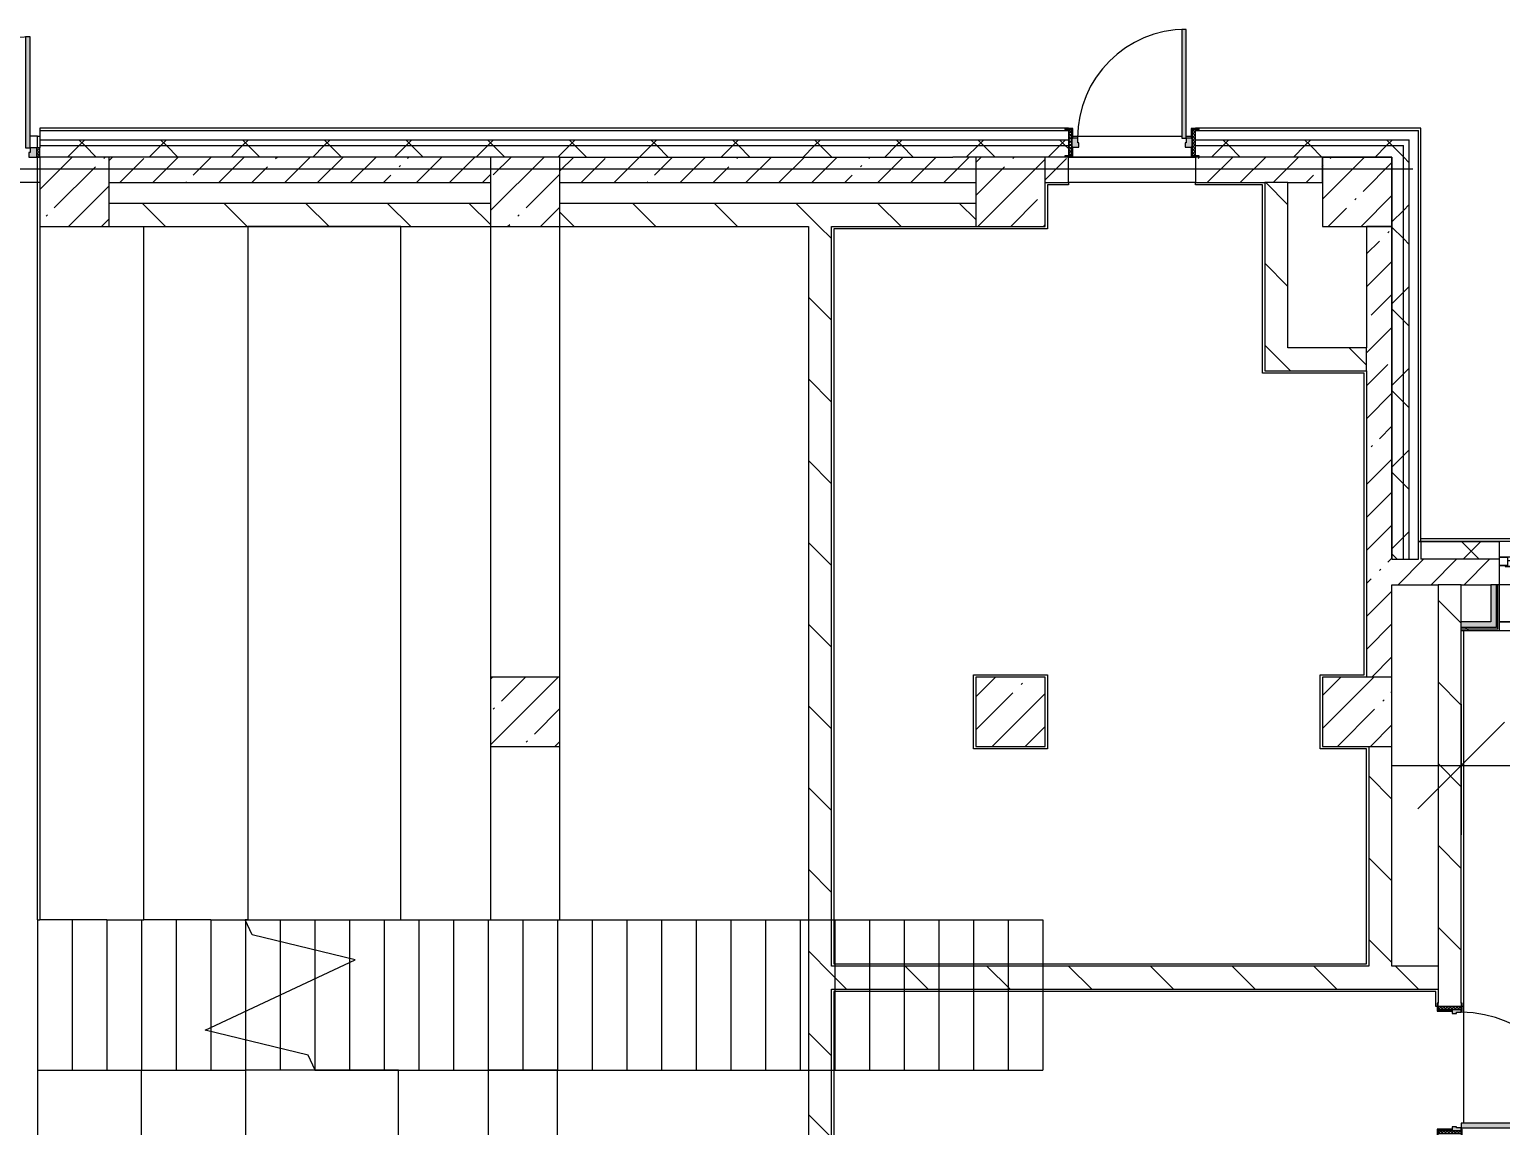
# Model space of a CAD drawing. Header units: millimetres. Extents: x 1322 to 199238, y -8553 to 29000.
# Drawn here: x 94048 to 106778, y 18720 to 28205 of the extents above; entities that cross this region are included whole.
import ezdxf

# ---------------------------------------------------------------- set-up
doc = ezdxf.new("R2010")
doc.units = ezdxf.units.MM
for name, color, linetype, lineweight in [('A-ANNO-DIMS', 7, 'Continuous', 9), ('A-ANNO-DIMS-500', 7, 'Continuous', 9), ('A-GLAZ-3', 7, 'Continuous', 5), ('A-WALL', 7, 'Continuous', 9), ('A-WALL-4', 7, 'Continuous', 5), ('I-WALL-3', 7, 'Continuous', 5), ('S-COLS-1', 7, 'Continuous', 5), ('S-STRS-2', 7, 'Continuous', 5), ('S-STRS-MBND-1', 7, 'Continuous', 5), ('Оси', 7, 'Continuous', 9)]:
    doc.layers.add(name, color=color, linetype=linetype, lineweight=lineweight)
for name, color, linetype, lineweight, true_color in [('A-DOOR-5', 7, 'Continuous', 5, 0xe2e2e2), ('A-DOOR-6', 7, 'Continuous', 5, 0xaaaaaa), ('A-DOOR-FRAM-3', 7, 'Continuous', 5, 0xe2e2e2), ('A-DOOR-FRAM-4', 7, 'Continuous', 5, 0xaaaaaa), ('A-FLOR-2', 7, 'Continuous', 5, 0xaaaaaa), ('I-WALL-1', 7, 'Continuous', 5, 0xe7e7e7), ('I-WALL-2', 7, 'Continuous', 9, 0xe7e7e7)]:
    doc.layers.add(name, color=color, linetype=linetype, lineweight=lineweight, true_color=true_color)
doc.styles.add('ISOCPEUR_1', font='isocpeur.ttf', dxfattribs={"width": 0.9, "height": 1000})
doc.dimstyles.new('ISO-2_0_0_9К_Средний_округл2', dxfattribs={"dimscale": 304.8, "dimtxt": 995.981176, "dimasz": 2.46063, "dimexe": 1.968504, "dimexo": 0, "dimgap": 0, "dimtad": 1, "dimdec": 0, "dimrnd": 10, "dimzin": 0, "dimdsep": 46, "dimtxsty": 'ISOCPEUR_1', "dimblk1": 'OBLIQUE', "dimblk2": 'OBLIQUE', "dimsah": 1, "dimcen": 0.09, "dimdle": 1.968504, "dimazin": 0, "dimtfac": 1, "dimtdec": 4, "dimtix": 1, "dimtmove": 0, "dimatfit": 3, "dimfxl": 1, "dimtvp": 1, "dimtolj": 1, "dimtzin": 0, "dimarcsym": 2})
pattern_1 = [(45, (72227.77, 0), (-285.123, 285.123), []), (45, (72512.9, 0), (-285.123, 285.123), [504.031, -100.806, 16.764, -84.042])]
pattern_2 = [(135, (72227.77, 0), (-353.5534, -353.5534), [])]
pattern_3 = [(45, (72227.77, 0), (-353.5534, 353.5534), []), (135, (72227.77, 0), (-353.5534, -353.5534), [])]
pattern_4 = [(45, (72227.8, 0), (-530.33, 530.33), []), (135, (72227.8, 0), (-530.33, -530.33), [])]

# ---------------------------------------------------------------- blocks, each defined once
blk = doc.blocks.new('BSC_Колонна _Прямоугольная - 600х600-V136-1_10_3_птичка')
at = {"layer": 'S-COLS-1'}
h = blk.add_hatch(dxfattribs=at)
h.set_pattern_fill('FP_61', color=256, style=0, pattern_type=2)
h.set_pattern_definition([(45, (-26110, -26800), (-285.123, 285.123), []), (45, (-25824.88, -26800), (-285.123, 285.123), [504.031, -100.806, 16.764, -84.042])])
h.paths.add_polyline_path([(300, -300), (300, 300), (-300, 300), (-296, -300)])
for p, q in [((300, 300), (-300, 300)), ((-300, 300), (-300, -300)), ((300, -300), (300, 300)), ((-300, -300), (300, -300))]:
    blk.add_line(p, q, dxfattribs=at)
blk = doc.blocks.new('BSC_Колонна _Прямоугольная - 600х600-V167-1_10_3_птичка')
at = {"layer": 'S-COLS-1'}
h = blk.add_hatch(dxfattribs=at)
h.set_pattern_fill('FP_98', color=256, style=0, pattern_type=2)
h.set_pattern_definition([(45, (-30310, -26800), (-285.123, 285.123), []), (45, (-30024.88, -26800), (-285.123, 285.123), [504.031, -100.806, 16.764, -84.042])])
h.paths.add_polyline_path([(-300, -300), (300, -300), (300, 300), (-300, 300), (-300, 80)])
for p, q in [((300, 300), (-300, 300)), ((-300, 300), (-300, -300)), ((300, -300), (300, 300)), ((-300, -300), (300, -300))]:
    blk.add_line(p, q, dxfattribs=at)
blk = doc.blocks.new('BSC_Колонна _Прямоугольная - 600х600-V192-1_10_3_птичка')
at = {"layer": 'S-COLS-1'}
h = blk.add_hatch(dxfattribs=at)
h.set_pattern_fill('FP_109', color=256, style=0, pattern_type=2)
h.set_pattern_definition([(45, (-22210, -26800), (-285.123, 285.123), []), (45, (-21924.88, -26800), (-285.123, 285.123), [504.031, -100.806, 16.764, -84.042])])
h.paths.add_polyline_path([(-300, -300), (300, -300), (300, 300), (-300, 300), (-300, -100)])
for p, q in [((300, 300), (-300, 300)), ((-300, 300), (-300, -300)), ((300, -300), (300, 300)), ((-300, -300), (300, -300))]:
    blk.add_line(p, q, dxfattribs=at)
blk = doc.blocks.new('120_Окно_СКБ_2Ст - 120_Окно_СКБ_2Ст 3100х2500 _мал_створка слева_-V202-1_10_3_птичка')
at = {"layer": 'A-GLAZ-3'}
for p, q in [((-1550, -127), (-1550, -57)), ((-1550, -57), (-1480, -57)), ((1550, -57), (-1550, -57)), ((-1480, -127), (-1550, -127)), ((-1550, -127), (-1500, -127)), ((-1480, -127), (-1500, -127)), ((-1500, -127), (-1500, -137)), ((-1480, -57), (-1480, -127)), ((650, -87), (-1480, -87)), ((-1480, -87), (-1480, -127)), ((-1430, -137), (-1430, -87)), ((-1430, -107), (600, -107)), ((600, -117), (-1430, -117)), ((600, -137), (600, -87)), ((650, -127), (650, -57)), ((650, -57), (720, -57)), ((650, -127), (650, -87)), ((720, -127), (650, -127)), ((670, -127), (650, -127)), ((670, -127), (700, -127)), ((670, -137), (670, -127)), ((720, -127), (700, -127)), ((700, -127), (700, -137)), ((720, -57), (720, -127)), ((1480, -87), (720, -87)), ((720, -87), (720, -127)), ((770, -137), (770, -87)), ((770, -107), (1430, -107)), ((1430, -117), (770, -117)), ((1430, -137), (1430, -87)), ((1480, -127), (1480, -57)), ((1480, -57), (1550, -57)), ((1480, -127), (1480, -87)), ((1550, -127), (1480, -127)), ((1500, -127), (1480, -127)), ((1500, -127), (1550, -127)), ((1500, -137), (1500, -127)), ((1550, -57), (1550, -127)), ((-1500, -137), (670, -137)), ((670, -137), (-1500, -137)), ((700, -137), (1500, -137)), ((1500, -137), (700, -137))]:
    blk.add_line(p, q, dxfattribs=at)
blk = doc.blocks.new('110_Дверь_СКБ_1Ст_Внутренняя1 - Д-4к_п__1100x2100h_Артистические EI30-23988509-1_10_3_птичка')
at = {"layer": 'A-DOOR-5'}
h = blk.add_hatch(color=256, dxfattribs=at)
h.paths.add_polyline_path([(537.5, 73.2), (537.5, 100), (512.5, 100), (512.5, 60), (502.5, 60), (502.5, 20), (537.5, 20)])
h.paths.add_polyline_path([(-477.5, 20), (-477.5, 60), (-487.5, 60), (-487.5, 100), (-512.5, 100), (-512.5, 20), (-487.5, 20)])
at = {"layer": 'A-DOOR-6'}
h = blk.add_hatch(dxfattribs=at)
h.set_pattern_fill('FP_94', color=256, style=0, pattern_type=2)
h.set_pattern_definition([(135, (1751.41, 164.685), (-14.14214, -14.14214), []), (225, (1751.41, 164.685), (14.14214, -14.14214), [])])
h.paths.add_polyline_path([(562.5, 100), (537.5, 100), (537.5, -100), (562.5, -100), (562.5, 73.2)])
at = {"layer": 'A-DOOR-FRAM-3'}
for points in [[(512.5, 100), (512.5, 1100), (472.5, 1100), (472.5, 100)], [(-497.5, 108), (-567.5, 108), (-567.5, 100), (-497.5, 100)], [(-497.5, -100), (-497.5, 20), (-512.5, 20), (-512.5, -100)], [(592.5, 108), (522.5, 108), (522.5, 100), (592.5, 100)], [(537.5, 20), (522.5, 20), (522.5, -100), (537.5, -100)], [(-497.5, -108), (-497.5, -100), (-567.5, -100), (-567.5, -108), (-512.5, -108)], [(592.5, -100), (522.5, -100), (522.5, -108), (592.5, -108)]]:
    blk.add_hatch(color=256, dxfattribs=at).paths.add_polyline_path(points)
at = {"layer": 'A-DOOR-FRAM-4'}
h = blk.add_hatch(dxfattribs=at)
h.set_pattern_fill('FP_95', color=256, style=0, pattern_type=2)
h.set_pattern_definition([(45, (-371.384, 164.685), (-14.1421, 14.1421), []), (135, (-371.384, 164.685), (-14.1421, -14.1421), [])])
h.paths.add_polyline_path([(-512.5, -100), (-512.5, 100), (-537.5, 100), (-537.5, -100)])
at = {"layer": 'A-DOOR-6'}
for p, q in [((512.5, 1100), (472.5, 1100)), ((472.5, 1100), (472.5, 100)), ((512.5, 100), (512.5, 1100)), ((472.5, 100), (512.5, 100))]:
    blk.add_line(p, q, dxfattribs=at)
blk.add_arc((512.5, 100), 1000, 90, 180, dxfattribs=at)
at = {"layer": 'A-DOOR-FRAM-4'}
for p, q in [((-497.5, 108), (-567.5, 108)), ((-567.5, 108), (-567.5, 100)), ((-567.5, 100), (-497.5, 100)), ((-512.5, 100), (-537.5, 100)), ((-537.5, 100), (-537.5, -100)), ((-487.5, 100), (-512.5, 100)), ((-512.5, 100), (-512.5, 20)), ((-512.5, -100), (-512.5, 100)), ((-497.5, 100), (-512.5, 100)), ((-512.5, 100), (-512.5, 99)), ((-512.5, 99), (-497.5, 99)), ((-512.5, 20), (-477.5, 20)), ((-497.5, 20), (-512.5, 20)), ((-512.5, 20), (-512.5, -100)), ((-497.5, 100), (-497.5, 108)), ((-497.5, 99), (-497.5, 100)), ((-497.5, -100), (-497.5, 20)), ((-487.5, 60), (-487.5, 100)), ((-477.5, 60), (-487.5, 60)), ((-477.5, 20), (-477.5, 60)), ((512.5, 60), (502.5, 60)), ((502.5, 60), (502.5, 20)), ((502.5, 20), (537.5, 20)), ((512.5, 100), (512.5, 60)), ((537.5, 100), (512.5, 100)), ((592.5, 108), (522.5, 108)), ((522.5, 108), (522.5, 100)), ((537.5, 100), (522.5, 100)), ((522.5, 100), (522.5, 99)), ((522.5, 100), (592.5, 100)), ((522.5, 99), (537.5, 99)), ((537.5, 20), (522.5, 20)), ((522.5, 20), (522.5, -100)), ((537.5, 20), (537.5, 100)), ((562.5, 100), (537.5, 100)), ((537.5, 100), (537.5, -100)), ((537.5, 99), (537.5, 100)), ((537.5, -100), (537.5, 20)), ((562.5, -100), (562.5, 100)), ((592.5, 100), (592.5, 108)), ((-497.5, -100), (-567.5, -100)), ((-567.5, -100), (-567.5, -108)), ((-567.5, -108), (-497.5, -108)), ((-537.5, -100), (-512.5, -100)), ((-512.5, -100), (-497.5, -100)), ((-497.5, -108), (-497.5, -100)), ((522.5, -100), (537.5, -100)), ((592.5, -100), (522.5, -100)), ((522.5, -100), (522.5, -108)), ((522.5, -108), (592.5, -108)), ((537.5, -100), (562.5, -100)), ((592.5, -108), (592.5, -100))]:
    blk.add_line(p, q, dxfattribs=at)
blk = doc.blocks.new('Перекрытия 3 - Перекрытия 4-20977624-1_10_3_птичка')
at = {"layer": 'S-STRS-2'}
for p, q in [((21910, 26500), (21910, 20500)), ((22810, 20500), (22810, 26500)), ((25034, 26500), (23710, 26500)), ((23710, 26500), (23710, 20500)), ((25034, 20500), (25034, 26500)), ((25810, 26500), (25810, 22600)), ((26410, 22600), (26410, 26500)), ((25810, 22000), (25810, 20500)), ((26410, 20500), (26410, 22000)), ((22490, 20500), (21910, 20500)), ((23390, 20500), (22810, 20500)), ((23710, 20500), (23687, 20500)), ((23710, 20500), (25034, 20500)), ((25810, 20500), (26410, 20500))]:
    blk.add_line(p, q, dxfattribs=at)
blk = doc.blocks.new('110_Дверь_СКБ_1Ст_Наружная - ДН-2д_л__ Дверь из подвала ЛК _900 мм в свету_ 3300 фрамуга метал-22954314-1_10_3_птичка')
at = {"layer": 'A-DOOR-5'}
h = blk.add_hatch(color=256, dxfattribs=at)
h.paths.add_polyline_path([(-492, 30), (-492, 113), (-562, 113), (-562, 105), (-500, 105), (-500, 30)])
h.paths.add_polyline_path([(540, 30), (540, 105), (601, 105), (601, 113), (532, 113), (532, 30)])
h = blk.add_hatch(color=256, dxfattribs=at)
h.paths.add_polyline_path([(540, -50), (540, 30), (489, 30), (489, -10), (480, -10), (480, -50), (489, -50)])
h.paths.add_polyline_path([(-450, -50), (-440, -50), (-440, -10), (-450, -10), (-450, 30), (-500, 30), (-500, -50)])
h = blk.add_hatch(color=256, dxfattribs=at)
h.paths.add_polyline_path([(-562, -133), (-492, -133), (-492, -50), (-500, -50), (-500, -125), (-562, -125)])
h.paths.add_polyline_path([(601, -133), (601, -125), (540, -125), (540, -50), (532, -50), (532, -133), (570, -133)])
at = {"layer": 'A-DOOR-6'}
h = blk.add_hatch(dxfattribs=at)
h.set_pattern_fill('FP_125', color=256, style=0, pattern_type=2)
h.set_pattern_definition([(135, (1756.41, 179.685), (-14.14214, -14.14214), []), (225, (1756.41, 179.685), (14.14214, -14.14214), [])])
h.paths.add_polyline_path([(570, -125), (570, 105), (540, 105), (540, -125)])
at = {"layer": 'A-DOOR-FRAM-3'}
blk.add_hatch(color=256, dxfattribs=at).paths.add_polyline_path([(450, 30), (489, 30), (489, 970), (450, 970), (450, 45)])
at = {"layer": 'A-DOOR-FRAM-4'}
h = blk.add_hatch(dxfattribs=at)
h.set_pattern_fill('FP_126', color=256, style=0, pattern_type=2)
h.set_pattern_definition([(45, (-366.384, 179.685), (-14.1421, 14.1421), []), (135, (-366.384, 179.685), (-14.1421, -14.1421), [])])
h.paths.add_polyline_path([(-530, -125), (-500, -120), (-500, 105), (-530, 105), (-530, -119)])
at = {"layer": 'A-DOOR-6'}
for p, q in [((489, 970), (450, 970)), ((450, 970), (450, 30)), ((489, 30), (489, 970)), ((-492, 113), (-562, 113)), ((-562, 113), (-562, 105)), ((-562, 105), (-500, 105)), ((-500, 105), (-500, 30)), ((-500, 30), (-492, 30)), ((-492, 30), (-492, 113)), ((450, 30), (489, 30)), ((601, 113), (532, 113)), ((532, 113), (532, 30)), ((532, 30), (540, 30)), ((540, 30), (540, 105)), ((540, 105), (601, 105)), ((601, 105), (601, 113)), ((-562, -125), (-562, -133)), ((-500, -125), (-562, -125)), ((-492, -50), (-500, -50)), ((-500, -50), (-500, -125)), ((-492, -133), (-492, -50)), ((540, -50), (532, -50)), ((532, -50), (532, -133)), ((540, -125), (540, -50)), ((601, -125), (540, -125)), ((601, -133), (601, -125)), ((-562, -133), (-492, -133)), ((532, -133), (601, -133))]:
    blk.add_line(p, q, dxfattribs=at)
blk.add_arc((489, 30), 940, 90, 180, dxfattribs=at)
at = {"layer": 'A-DOOR-FRAM-4'}
for p, q in [((-500, 105), (-530, 105)), ((-530, 105), (-530, -125)), ((-500, -125), (-500, 105)), ((-450, 30), (-500, 30)), ((-500, 30), (-500, -50)), ((-450, -10), (-450, 30)), ((489, 30), (489, -10)), ((540, 30), (489, 30)), ((570, 105), (540, 105)), ((540, 105), (540, -125)), ((540, -50), (540, 30)), ((570, -125), (570, 105)), ((-530, -125), (-500, -125)), ((-500, -50), (-440, -50)), ((-440, -10), (-450, -10)), ((-440, -50), (-440, -10)), ((489, -10), (480, -10)), ((480, -10), (480, -50)), ((480, -50), (540, -50)), ((540, -125), (570, -125))]:
    blk.add_line(p, q, dxfattribs=at)
blk = doc.blocks.new('BSC_Колонна _Прямоугольная - 600х600-V212-1_10_3_птичка')
at = {"layer": 'S-COLS-1'}
h = blk.add_hatch(dxfattribs=at)
h.set_pattern_fill('FP_127', color=256, style=0, pattern_type=2)
h.set_pattern_definition([(45, (-33310, -22300), (-285.123, 285.123), []), (45, (-33024.88, -22300), (-285.123, 285.123), [504.031, -100.806, 16.764, -84.042])])
h.paths.add_polyline_path([(300, -300), (300, 300), (-300, 300), (-300, -300), (100, -300)])
for p, q in [((300, 300), (-300, 300)), ((-300, 300), (-300, -300)), ((300, -300), (300, 300)), ((-300, -300), (300, -300))]:
    blk.add_line(p, q, dxfattribs=at)
blk = doc.blocks.new('BSC_Колонна _Прямоугольная - 600х600-24272014-1_10_3_птичка')
at = {"layer": 'S-COLS-1'}
h = blk.add_hatch(dxfattribs=at)
h.set_pattern_fill('FP_139', color=256, style=0, pattern_type=2)
h.set_pattern_definition([(45, (-26110, -22300), (-285.123, 285.123), []), (45, (-25824.88, -22300), (-285.123, 285.123), [504.031, -100.806, 16.764, -84.042])])
h.paths.add_polyline_path([(-150, -300), (300, -300), (300, 300), (-300, 300), (-300, -300)])
for p, q in [((300, 300), (-300, 300)), ((-300, 300), (-300, -300)), ((300, -300), (300, 300)), ((-300, -300), (300, -300))]:
    blk.add_line(p, q, dxfattribs=at)
blk = doc.blocks.new('BSC_Колонна _Прямоугольная - 600х600-V253-1_10_3_птичка')
at = {"layer": 'S-COLS-1'}
h = blk.add_hatch(dxfattribs=at)
h.set_pattern_fill('FP_166', color=256, style=0, pattern_type=2)
h.set_pattern_definition([(45, (-30310, -22300), (-285.123, 285.123), []), (45, (-30024.88, -22300), (-285.123, 285.123), [504.031, -100.806, 16.764, -84.042])])
h.paths.add_polyline_path([(-300, -300), (300, -300), (300, 300), (-300, 300), (-300, -289)])
for p, q in [((300, 300), (-300, 300)), ((-300, 300), (-300, -300)), ((300, -300), (300, 300)), ((-300, -300), (300, -300))]:
    blk.add_line(p, q, dxfattribs=at)
blk = doc.blocks.new('110_Дверь_СКБ_2Ст_Наружная - ДН-1_л_ Двухстворчатая 1450 х3300 _h_ в свету с верхним остеклением-23567691-1_10_3_птичка')
at = {"layer": 'A-DOOR-5'}
for points in [[(784.5, -45), (784.5, 915), (744.5, 915), (744.5, -45)], [(-705.5, -45), (-705.5, 525), (-745.5, 525), (-745.5, -45)]]:
    blk.add_hatch(color=256, dxfattribs=at).paths.add_polyline_path(points)
h = blk.add_hatch(color=256, dxfattribs=at)
h.paths.add_polyline_path([(844.5, -125), (844.5, -45), (784.5, -45), (784.5, -85), (774.5, -85), (774.5, -125), (824.7, -125)])
h.paths.add_polyline_path([(-735.5, -125), (-735.5, -85), (-745.5, -85), (-745.5, -45), (-805.5, -45), (-805.5, -125), (-745.5, -125)])
at = {"layer": 'A-DOOR-6'}
h = blk.add_hatch(dxfattribs=at)
h.set_pattern_fill('FP_168', color=256, style=0, pattern_type=2)
h.set_pattern_definition([(135, (1501.41, 189.685), (-14.14214, -14.14214), []), (225, (1501.41, 189.685), (14.14214, -14.14214), [])])
h.paths.add_polyline_path([(844.5, -125), (869.5, -125), (869.5, -45), (844.5, -45), (844.5, -85)])
at = {"layer": 'A-DOOR-FRAM-4'}
h = blk.add_hatch(dxfattribs=at)
h.set_pattern_fill('FP_169', color=256, style=0, pattern_type=2)
h.set_pattern_definition([(45, (-621.384, 189.685), (-14.1421, 14.1421), []), (135, (-621.384, 189.685), (-14.1421, -14.1421), [])])
h.paths.add_polyline_path([(-830.5, -125), (-805.5, -124), (-805.5, -45), (-830.5, -50.7), (-830.5, -85)])
at = {"layer": 'A-DOOR-6'}
for p, q in [((784.5, 915), (744.5, 915)), ((744.5, 915), (744.5, -45)), ((784.5, -45), (784.5, 915)), ((-745.5, 525), (-745.5, -45)), ((-705.5, 525), (-745.5, 525)), ((-705.5, -45), (-705.5, 525)), ((-745.5, -45), (-705.5, -45)), ((744.5, -45), (784.5, -45))]:
    blk.add_line(p, q, dxfattribs=at)
for centre, radius, start, end in [((784.5, -45), 960, 90, 180), ((-745.5, -45), 570, 0, 90)]:
    blk.add_arc(centre, radius, start, end, dxfattribs=at)
at = {"layer": 'A-DOOR-FRAM-4'}
for p, q in [((-805.5, -45), (-830.5, -45)), ((-830.5, -45), (-830.5, -125)), ((-830.5, -125), (-805.5, -125)), ((-745.5, -45), (-805.5, -45)), ((-805.5, -45), (-805.5, -125)), ((-805.5, -125), (-805.5, -45)), ((-805.5, -125), (-735.5, -125)), ((-745.5, -85), (-745.5, -45)), ((-735.5, -85), (-745.5, -85)), ((-735.5, -125), (-735.5, -85)), ((784.5, -85), (774.5, -85)), ((774.5, -85), (774.5, -125)), ((774.5, -125), (844.5, -125)), ((784.5, -45), (784.5, -85)), ((844.5, -45), (784.5, -45)), ((844.5, -125), (844.5, -45)), ((869.5, -45), (844.5, -45)), ((844.5, -45), (844.5, -125)), ((844.5, -125), (869.5, -125)), ((869.5, -125), (869.5, -45))]:
    blk.add_line(p, q, dxfattribs=at)
blk = doc.blocks.new('Перекрытия 2 - Перекрытия 4-32990152-1_10_3_птичка')
at = {"layer": 'S-STRS-2'}
for p, q in [((21910, 19180), (22510, 19180)), ((21910, 19180), (21910, 15200)), ((22810, 19180), (23410, 19180)), ((22810, 15200), (22810, 19180)), ((25034, 19180), (23710, 19180)), ((23710, 19180), (23710, 15200)), ((25034, 15200), (25034, 19180)), ((26410, 19180), (25810, 19180)), ((25810, 19180), (25810, 15200)), ((26410, 18430), (26410, 19180)), ((26410, 15200), (26410, 17830)), ((22810, 15200), (21910, 15200)), ((23710, 15200), (22810, 15200)), ((23710, 15200), (25034, 15200)), ((25810, 15200), (26410, 15200))]:
    blk.add_line(p, q, dxfattribs=at)
blk = doc.blocks.new('Зашивка приборов отопления11 - Зашивка приборов отопления-33278624-1_10_3_птичка')
at = {"layer": 'A-WALL-4'}
for p, q in [((37640, 23400), (34540, 23400)), ((34540, 23079), (37640, 23079)), ((37640, 23079), (34540, 23079)), ((34540, 23004), (37640, 23004))]:
    blk.add_line(p, q, dxfattribs=at)
blk = doc.blocks.new('BSC_Колонна _Прямоугольная - 600х600-V278-1_10_3_птичка')
at = {"layer": 'S-COLS-1'}
for p, q in [((300, 300), (-300, 300)), ((-300, 300), (-300, -300)), ((300, -300), (300, 300)), ((-300, -300), (300, -300))]:
    blk.add_line(p, q, dxfattribs=at)
blk = doc.blocks.new('DIMBLOCK47-1_10_3_птичка')
at = {"layer": 'A-ANNO-DIMS-500'}
for p, q in [((106438, 22367), (106438, 21236)), ((106438, 21836), (106438, 22367)), ((110498, 22367), (110498, 21236)), ((110498, 21836), (110498, 22367)), ((105838, 21836), (111098, 21836))]:
    blk.add_line(p, q, dxfattribs=at)
at = {"layer": 'A-ANNO-DIMS-500', "lineweight": 20}
for p, q in [((106438, 21836), (106813, 22211)), ((110498, 21836), (110873, 22211)), ((106438, 21836), (106063, 21461)), ((110498, 21836), (110123, 21461))]:
    blk.add_line(p, q, dxfattribs=at)
at = {"layer": 'A-ANNO-DIMS-500', "color": 0, "insert": (107156, 23143), "char_height": 1000, "width": 3148.83, "attachment_point": 1, "line_spacing_factor": 1.149209, "style": 'ISOCPEUR_1'}
blk.add_mtext('4060', dxfattribs=at)
blk = doc.blocks.new('_Oblique')
at = {"color": 0, "linetype": 'ByBlock', "lineweight": -2}
blk.add_line((-0.5, -0.5), (0.5, 0.5), dxfattribs=at)

msp = doc.modelspace()

# ---------------------------------------------------------------- hatches: boundary and pattern name
at = {"layer": 'A-WALL-4'}
h = msp.add_hatch(dxfattribs=at)
h.set_pattern_fill('FP_56', color=256, style=0, pattern_type=2)
h.set_pattern_definition(pattern_3)
h.paths.add_polyline_path([(105987.8, 27200), (105987.8, 27250), (104137.8, 27250), (104137.8, 27200), (105948.2, 27200)])
h.paths.add_polyline_path([(98971.6, 27200), (103037.8, 27200), (103037.8, 27250), (94137.8, 27250), (94137.8, 27200), (98093.3, 27200)])
h.paths.add_polyline_path([(91838, 27200), (92437.8, 27200), (92437.8, 27250), (91838, 27250), (91838, 27210)])
h.paths.add_polyline_path([(85957.8, 27200), (87338, 27202.5), (87338, 27250), (85957.8, 27250), (85957.8, 27210)])
h.paths.add_polyline_path([(90938, 27200), (90938, 27250), (90038, 27250), (90038, 27200)])
h.paths.add_polyline_path([(88238, 27200), (89138, 27200), (89138, 27250), (88238, 27250), (88238, 27210)])
h = msp.add_hatch(dxfattribs=at)
h.set_pattern_fill('FP_56', color=256, style=0, pattern_type=2)
h.set_pattern_definition(pattern_3)
h.paths.add_polyline_path([(100787.8, 27100), (103005.8, 27102), (103005.8, 27110), (103037.8, 27115.5), (103037.8, 27200), (94137.8, 27200), (94137.8, 27100), (98971.6, 27100)])
h.paths.add_polyline_path([(89138, 27100), (89138, 27200), (88238, 27197.6), (88238, 27100)])
h.paths.add_polyline_path([(105237.8, 27100), (105937.8, 27100), (105937.8, 27200), (104137.8, 27200), (104137.8, 27110), (104169.8, 27109.2), (104169.8, 27102), (104737.2, 27100)])
h.paths.add_polyline_path([(86987.8, 27100), (87338, 27100), (87338, 27200), (85957.8, 27200), (85957.8, 27100), (86537.8, 27100)])
h.paths.add_polyline_path([(90038, 27100), (90938, 27100), (90938, 27200), (90038, 27200), (90038, 27166.5)])
h.paths.add_polyline_path([(91838, 27100), (92437.8, 27100), (92437.8, 27200), (91838, 27200), (91838, 27116.6)])
h = msp.add_hatch(dxfattribs=at)
h.set_pattern_fill('FP_56', color=256, style=0, pattern_type=2)
h.set_pattern_definition(pattern_3)
h.paths.add_polyline_path([(105987.8, 23620), (105987.8, 27200), (105937.8, 27199.5), (105937.8, 23620)])
h = msp.add_hatch(dxfattribs=at)
h.set_pattern_fill('FP_56', color=256, style=0, pattern_type=2)
h.set_pattern_definition(pattern_3)
h.paths.add_polyline_path([(105937.8, 23620), (105937.8, 27100), (105837.8, 27100), (105838, 23620)])
h = msp.add_hatch(dxfattribs=at)
h.set_pattern_fill('FP_56', color=256, style=0, pattern_type=2)
h.set_pattern_definition(pattern_3)
h.paths.add_polyline_path([(106087.8, 23620), (106767.8, 23620), (106767.8, 23769.7), (106087.8, 23769.7), (106087.8, 23628.5)])
h.paths.add_polyline_path([(110717.8, 23620), (110717.8, 23769.7), (109867.8, 23769.7), (109867.8, 23620), (110710.5, 23620)])
at = {"layer": 'I-WALL-1'}
msp.add_hatch(color=256, dxfattribs=at).paths.add_polyline_path([(106692.8, 23079), (106742.8, 23079), (106742.8, 23400), (106692.8, 23400)])
at = {"layer": 'I-WALL-2'}
msp.add_hatch(color=256, dxfattribs=at).paths.add_polyline_path([(106457.8, 23029), (106742.8, 23029), (106742.8, 23079), (106437.8, 23079), (106437.8, 23029)])
at = {"layer": 'I-WALL-3'}
h = msp.add_hatch(dxfattribs=at)
h.set_pattern_fill('FP_36', color=256, style=0, pattern_type=2)
h.set_pattern_definition(pattern_1)
h.paths.add_polyline_path([(95937.8, 26880), (98037.8, 26880), (98037.8, 27100), (94737.8, 27100), (94737.8, 26880), (95251.8, 26880)])
h = msp.add_hatch(dxfattribs=at)
h.set_pattern_fill('FP_36', color=256, style=0, pattern_type=2)
h.set_pattern_definition(pattern_1)
h.paths.add_polyline_path([(100987.8, 26880), (102037.8, 26880), (102037.8, 27100), (98637.8, 27100), (98637.8, 26880), (100787.8, 26880)])
h = msp.add_hatch(dxfattribs=at)
h.set_pattern_fill('FP_36', color=256, style=0, pattern_type=2)
h.set_pattern_definition(pattern_1)
h.paths.add_polyline_path([(102857.8, 26880), (103037.8, 26880), (103037.8, 27100), (102837.8, 27095.1), (102837.8, 26880)])
h.paths.add_polyline_path([(102237.8, 26880), (102237.8, 27100), (102037.8, 27100), (102037.8, 26880), (102217.8, 26880)])
h.paths.add_polyline_path([(105237.8, 26880), (105237.8, 27100), (104137.8, 27100), (104137.8, 26880), (104937.2, 26880)])
h = msp.add_hatch(dxfattribs=at)
h.set_pattern_fill('FP_66', color=256, style=0, pattern_type=2)
h.set_pattern_definition(pattern_2)
h.paths.add_polyline_path([(104937.2, 25450), (104937.2, 26880), (104737.2, 26880), (104737.2, 25450)])
h = msp.add_hatch(dxfattribs=at)
h.set_pattern_fill('FP_66', color=256, style=0, pattern_type=2)
h.set_pattern_definition(pattern_2)
h.paths.add_polyline_path([(95037.8, 26500), (98037.8, 26500), (98037.8, 26700), (94737.8, 26700), (94737.8, 26500)])
h = msp.add_hatch(dxfattribs=at)
h.set_pattern_fill('FP_66', color=256, style=0, pattern_type=2)
h.set_pattern_definition(pattern_2)
h.paths.add_polyline_path([(102237.8, 26500), (102237.8, 26700), (98637.8, 26700), (98637.8, 26500), (102217.8, 26500)])
h = msp.add_hatch(dxfattribs=at)
h.set_pattern_fill('FP_66', color=256, style=0, pattern_type=2)
h.set_pattern_definition(pattern_2)
h.paths.add_polyline_path([(100831.4, 15200), (100987.8, 15200), (100987.8, 26500), (100787.8, 26500), (100787.8, 15200)])
h = msp.add_hatch(dxfattribs=at)
h.set_pattern_fill('FP_36', color=256, style=0, pattern_type=2)
h.set_pattern_definition(pattern_1)
h.paths.add_polyline_path([(105837.8, 22600), (105837.8, 26500), (105617.8, 26500), (105617.8, 22600)])
h = msp.add_hatch(dxfattribs=at)
h.set_pattern_fill('FP_66', color=256, style=0, pattern_type=2)
h.set_pattern_definition(pattern_2)
h.paths.add_polyline_path([(104937.2, 25250), (105617.8, 25250), (105617.8, 25450), (104737.2, 25450), (104737.2, 25250)])
h = msp.add_hatch(dxfattribs=at)
h.set_pattern_fill('FP_36', color=256, style=0, pattern_type=2)
h.set_pattern_definition(pattern_1)
h.paths.add_polyline_path([(106265.2, 23400), (106767.8, 23400), (106767.8, 23620), (105837.8, 23619.7), (105837.8, 23400), (106237.8, 23400)])
h.paths.add_polyline_path([(110497.8, 23400), (110717.8, 23400), (110717.8, 23619.7), (110710.8, 23612.7)])
h.paths.add_polyline_path([(110497.8, 23400), (110710.5, 23620), (109867.8, 23619.7), (109867.8, 23400), (110130.7, 23400)])
h = msp.add_hatch(dxfattribs=at)
h.set_pattern_fill('FP_66', color=256, style=0, pattern_type=2)
h.set_pattern_definition(pattern_2)
h.paths.add_polyline_path([(106437.8, 17850), (106437.8, 18650), (106237.8, 18650), (106237.8, 17850), (106411, 17850)])
h.paths.add_polyline_path([(106237.8, 19750), (106437.8, 19750), (106437.8, 23400), (106237.8, 23400), (106237.8, 19775.6)])
h = msp.add_hatch(dxfattribs=at)
h.set_pattern_fill('FP_172', color=256, style=0, pattern_type=2)
h.set_pattern_definition(pattern_4)
h.paths.add_polyline_path([(106692.8, 23016.5), (106755.3, 23016.5), (106755.3, 23029), (106437.8, 23029), (106437.8, 23016.5), (106457.8, 23016.5)])
h = msp.add_hatch(dxfattribs=at)
h.set_pattern_fill('FP_172', color=256, style=0, pattern_type=2)
h.set_pattern_definition(pattern_4)
h.paths.add_polyline_path([(106742.8, 23004), (106767.8, 23004), (106767.8, 23016.5), (106437.8, 23016.5), (106437.8, 23004), (106692.8, 23004)])
h = msp.add_hatch(dxfattribs=at)
h.set_pattern_fill('FP_66', color=256, style=0, pattern_type=2)
h.set_pattern_definition(pattern_2)
h.paths.add_polyline_path([(105837.8, 20100), (105837.8, 22000), (105637.8, 22000), (105637.8, 20100)])
h = msp.add_hatch(dxfattribs=at)
h.set_pattern_fill('FP_66', color=256, style=0, pattern_type=2)
h.set_pattern_definition(pattern_2)
h.paths.add_polyline_path([(104489.4, 19900), (106237.8, 19900), (106237.8, 20100), (100987.8, 20100), (100990.6, 19900), (104423.9, 19900)])
at = {"layer": 'S-COLS-1'}
h = msp.add_hatch(dxfattribs=at)
h.set_pattern_fill('FP_36', color=256, style=0, pattern_type=2)
h.set_pattern_definition(pattern_1)
h.paths.add_polyline_path([(105237.8, 26500), (105837.8, 26500), (105837.8, 27100), (105237.8, 27100), (105237.8, 26677.6)])

# ---------------------------------------------------------------- linework, layer by layer
at = {"layer": 'A-FLOR-2'}
for p, q in [((94117.8, 27280), (94052.8, 27280)), ((94117.8, 27180), (94117.8, 27280)), ((94117.8, 20500), (94117.8, 27100)), ((103037.8, 26880), (103037.8, 26860)), ((104137.8, 26860), (104137.8, 26880)), ((103037.8, 26860), (102857.8, 26860)), ((102857.8, 26860), (102857.8, 26480)), ((104717.2, 26860), (104137.8, 26860)), ((104717.2, 25230), (104717.2, 26860)), ((102857.8, 26480), (101007.8, 26480)), ((101007.8, 26480), (101007.8, 20120)), ((105597.8, 25230), (104717.2, 25230)), ((105597.8, 22620), (105597.8, 25230)), ((106457.8, 23004), (106457.8, 18740)), ((102217.8, 21980), (102217.8, 22620)), ((102217.8, 22620), (102857.8, 22620)), ((102857.8, 22620), (102857.8, 21980)), ((105217.8, 21980), (105217.8, 22620)), ((105217.8, 22620), (105597.8, 22620)), ((102857.8, 21980), (102217.8, 21980)), ((105617.8, 21980), (105217.8, 21980)), ((105617.8, 20120), (105617.8, 21980)), ((101007.8, 20120), (105617.8, 20120)), ((106217.8, 19880), (101007.8, 19880)), ((101007.8, 19880), (101007.8, 15220)), ((106217.8, 19750), (106217.8, 19880)), ((106229.8, 19750), (106217.8, 19750)), ((106457.8, 19750), (106445.8, 19750))]:
    msp.add_line(p, q, dxfattribs=at)
at = {"layer": 'A-WALL'}
for p, q in [((94137.8, 27330), (103037.8, 27330)), ((94137.8, 27250), (103037.8, 27250)), ((104137.8, 27330), (106067.8, 27330)), ((104137.8, 27250), (105987.8, 27250)), ((105987.8, 23620), (105987.8, 27250)), ((106067.8, 23620), (106067.8, 27330)), ((94137.8, 27200), (103037.8, 27200)), ((104137.8, 27200), (105937.8, 27200)), ((105937.8, 23620), (105937.8, 27200)), ((102237.8, 27100), (102037.8, 27100)), ((103037.8, 27100), (102837.8, 27100)), ((105237.8, 27100), (104137.8, 27100)), ((104937.2, 26880), (104737.2, 26880)), ((105617.8, 25250), (105617.8, 25450)), ((106767.8, 23772.7), (106067.8, 23772.7)), ((106767.8, 23769.7), (106067.8, 23769.7)), ((106087.8, 23777.7), (106087.8, 23772.7)), ((106087.8, 23769.7), (106087.8, 23620)), ((105837.8, 23620), (106067.8, 23620)), ((106767.8, 23620), (106087.8, 23620)), ((106437.8, 23400), (106237.8, 23400)), ((106767.8, 23400), (106692.8, 23400)), ((106742.8, 23029), (106742.8, 23400)), ((106755.3, 23016.5), (106755.3, 23400)), ((106742.8, 23029), (106437.8, 23029)), ((106755.3, 23016.5), (106437.8, 23016.5))]:
    msp.add_line(p, q, dxfattribs=at)
at = {"layer": 'A-WALL-4'}
for p, q in [((94117.8, 27280), (94137.8, 27280)), ((103037.8, 27350), (94137.8, 27350)), ((94137.8, 27350), (94137.8, 27180)), ((103075.8, 27280), (104017.8, 27280)), ((104057.8, 27280), (104099.8, 27280)), ((106087.8, 27350), (104137.8, 27350)), ((106087.8, 23777.7), (106087.8, 27350)), ((98037.8, 27100), (98037.8, 27100)), ((98637.8, 27100), (102037.8, 27100)), ((104137.8, 27100), (103037.8, 27100)), ((105237.8, 27100), (105837.8, 27100)), ((105837.8, 27100), (105837.8, 23620)), ((106087.6, 23799.7), (112352.8, 23799.7)), ((106087.8, 23777.7), (112237.8, 23777.7)), ((106767.8, 23620), (106767.8, 23777.7))]:
    msp.add_line(p, q, dxfattribs=at)
at = {"layer": 'I-WALL-3'}
for p, q in [((98037.8, 27100), (94737.8, 27100)), ((103037.8, 26880), (103037.8, 27100)), ((103037.8, 27100), (104137.8, 27100)), ((104137.8, 27100), (104137.8, 26880)), ((105237.8, 26880), (105237.8, 27100)), ((94137.8, 26880), (92438.2, 26880)), ((94737.8, 26880), (98037.8, 26880)), ((98637.8, 26880), (102237.8, 26880)), ((102837.8, 26880), (103037.8, 26880)), ((104137.8, 26880), (103037.8, 26880)), ((104137.8, 26880), (104737.2, 26880)), ((104737.2, 26880), (104737.2, 25250)), ((104937.2, 26880), (105237.8, 26880)), ((104937.2, 25450), (104937.2, 26880)), ((98037.8, 26700), (94737.8, 26700)), ((102237.8, 26700), (98637.8, 26700)), ((94737.8, 26500), (98037.8, 26500)), ((98637.8, 26500), (100787.8, 26500)), ((100787.8, 26500), (100787.8, 15200)), ((100987.8, 20100), (100987.8, 26500)), ((100987.8, 26500), (102237.8, 26500)), ((105617.8, 26500), (105617.8, 25450)), ((105837.8, 26500), (105617.8, 26500)), ((105837.8, 23620), (105837.8, 26500)), ((105617.8, 25450), (104937.2, 25450)), ((104737.2, 25250), (105617.8, 25250)), ((105617.8, 25250), (105617.8, 22600)), ((106767.8, 23004), (106767.8, 23620)), ((105837.8, 22600), (105837.8, 23400)), ((105837.8, 23400), (106237.8, 23400)), ((106237.8, 23400), (106237.8, 19780)), ((106437.8, 23400), (106692.8, 23400)), ((106437.8, 19780), (106437.8, 23400)), ((106692.8, 23400), (106692.8, 23079)), ((106787.8, 23400), (106767.8, 23400)), ((106692.8, 23079), (106437.8, 23079)), ((106437.8, 23004), (106767.8, 23004)), ((105637.8, 22000), (105637.8, 20100)), ((105837.8, 20100), (105837.8, 22000)), ((105637.8, 20100), (100987.8, 20100)), ((106237.8, 20100), (105837.8, 20100)), ((100987.8, 15200), (100987.8, 19900)), ((100987.8, 19900), (106237.8, 19900))]:
    msp.add_line(p, q, dxfattribs=at)
at = {"layer": 'S-COLS-1'}
for p, q in [((105837.8, 27100), (105237.8, 27100)), ((105237.8, 27100), (105237.8, 26500)), ((105837.8, 26500), (105837.8, 27100)), ((105237.8, 26500), (105837.8, 26500))]:
    msp.add_line(p, q, dxfattribs=at)
at = {"layer": 'S-STRS-2'}
for p, q in [((94117.8, 20500), (94117.8, 19200)), ((94117.8, 20500), (94137.8, 20500)), ((94117.8, 20500), (94117.8, 19200)), ((94417.8, 20500), (94417.8, 19200)), ((94417.8, 20500), (94417.8, 19200)), ((94717.8, 20500), (95017.8, 20500)), ((94717.8, 20500), (94717.8, 19200)), ((94717.8, 20500), (94717.8, 19200)), ((95017.8, 20500), (95037.8, 20500)), ((95017.8, 20500), (95017.8, 19200)), ((95017.8, 20500), (95017.8, 19200)), ((95317.8, 20500), (95317.8, 19200)), ((95317.8, 20500), (95317.8, 19200)), ((95617.8, 20500), (95914.7, 20500)), ((95617.8, 20500), (95617.8, 19570.2)), ((95617.8, 20500), (95617.8, 19570.2)), ((95917.8, 20493.4), (95917.8, 19710.1)), ((95917.8, 20493.4), (95917.8, 19710.1)), ((96217.8, 20311.1), (96217.8, 19850)), ((96217.8, 20311.1), (96217.8, 19850)), ((96517.8, 20238.2), (96517.8, 19989.9)), ((96517.8, 20238.2), (96517.8, 19989.9)), ((96817.8, 20165.3), (96817.8, 20129.8)), ((96817.8, 20165.3), (96817.8, 20129.8)), ((95617.8, 19534.7), (95617.8, 19200)), ((95617.8, 19534.7), (95617.8, 19200)), ((95917.8, 19461.8), (95917.8, 19200)), ((95917.8, 19461.8), (95917.8, 19200)), ((96217.8, 19388.9), (96217.8, 19200)), ((96217.8, 19388.9), (96217.8, 19200)), ((94717.8, 19200), (95017.8, 19200)), ((95617.8, 19200), (95917.8, 19200)), ((96517.8, 19206.6), (96517.8, 19200)), ((96517.8, 19206.6), (96517.8, 19200)), ((96517.8, 19200), (96520.9, 19200))]:
    msp.add_line(p, q, dxfattribs=at)
at = {"layer": 'S-STRS-MBND-1'}
for p, q in [((95914.7, 20500), (95937.8, 20500)), ((95975.3, 20370), (95914.7, 20500)), ((95917.8, 20500), (95917.8, 20493.4)), ((95917.8, 20500), (95917.8, 20493.4)), ((96217.8, 20500), (96217.8, 20311.1)), ((96217.8, 20500), (96217.8, 20311.1)), ((96389.2, 20500), (102817.8, 20500)), ((96517.8, 20500), (96517.8, 20238.2)), ((96517.8, 20500), (96517.8, 20238.2)), ((96817.8, 20500), (96817.8, 20165.3)), ((96817.8, 20500), (96817.8, 20165.3)), ((97117.8, 20500), (97117.8, 19200)), ((97117.8, 20500), (97117.8, 19200)), ((97417.8, 20500), (97417.8, 19200)), ((97417.8, 20500), (97417.8, 19200)), ((97717.8, 20500), (97717.8, 19200)), ((97717.8, 20500), (97717.8, 19200)), ((98017.8, 20500), (98017.8, 19200)), ((98017.8, 20500), (98017.8, 19200)), ((98317.8, 20500), (98317.8, 19200)), ((98317.8, 20500), (98317.8, 19200)), ((98617.8, 20500), (98617.8, 19200)), ((98617.8, 20500), (98617.8, 19200)), ((98917.8, 20500), (98917.8, 19200)), ((98917.8, 20500), (98917.8, 19200)), ((99217.8, 20500), (99217.8, 19200)), ((99217.8, 20500), (99217.8, 19200)), ((99517.8, 20500), (99517.8, 19200)), ((99517.8, 20500), (99517.8, 19200)), ((99817.8, 20500), (99817.8, 19200)), ((99817.8, 20500), (99817.8, 19200)), ((100117.8, 20500), (100117.8, 19200)), ((100117.8, 20500), (100117.8, 19200)), ((100417.8, 20500), (100417.8, 19200)), ((100417.8, 20500), (100417.8, 19200)), ((100717.8, 20500), (100717.8, 19200)), ((100717.8, 20500), (100717.8, 19200)), ((101017.8, 20500), (101017.8, 19200)), ((101017.8, 20500), (101017.8, 19200)), ((101317.8, 20500), (101317.8, 19200)), ((101317.8, 20500), (101317.8, 19200)), ((101617.8, 20500), (101617.8, 19200)), ((101617.8, 20500), (101617.8, 19200)), ((101917.8, 20500), (101917.8, 19200)), ((101917.8, 20500), (101917.8, 19200)), ((102217.8, 20500), (102217.8, 19200)), ((102217.8, 20500), (102217.8, 19200)), ((102517.8, 20500), (102517.8, 19200)), ((102517.8, 20500), (102517.8, 19200)), ((102817.8, 20500), (102817.8, 19200)), ((96867.8, 20153.1), (95975.3, 20370)), ((95567.8, 19546.9), (96867.8, 20153.1)), ((96817.8, 20129.8), (96817.8, 19200)), ((96817.8, 20129.8), (96817.8, 19200)), ((96517.8, 19989.9), (96517.8, 19206.6)), ((96517.8, 19989.9), (96517.8, 19206.6)), ((96217.8, 19850), (96217.8, 19388.9)), ((96217.8, 19850), (96217.8, 19388.9)), ((95917.8, 19710.1), (95917.8, 19461.8)), ((95917.8, 19710.1), (95917.8, 19461.8)), ((96460.2, 19330), (95567.8, 19546.9)), ((95617.8, 19570.2), (95617.8, 19534.7)), ((95617.8, 19570.2), (95617.8, 19534.7)), ((96520.9, 19200), (96460.2, 19330)), ((96520.9, 19200), (102817.8, 19200))]:
    msp.add_line(p, q, dxfattribs=at)
at = {"layer": 'Оси'}
msp.add_line((93518.2, 27000), (106018.2, 27000), dxfattribs=at)

# ---------------------------------------------------------------- block references
at = {"layer": 'A-DOOR-6'}
for name, p in [('110_Дверь_СКБ_2Ст_Наружная - ДН-1_л_ Двухстворчатая 1450 х3300 _h_ в свету с верхним остеклением-23567691-1_10_3_птичка', (93268.3, 27225)), ('110_Дверь_СКБ_1Ст_Наружная - ДН-2д_л__ Дверь из подвала ЛК _900 мм в свету_ 3300 фрамуга метал-22954314-1_10_3_птичка', (103568.3, 27235))]:
    msp.add_blockref(name, p, dxfattribs=at)
at = {"layer": 'A-DOOR-6', "rotation": 269.9999999999999}
msp.add_blockref('110_Дверь_СКБ_1Ст_Внутренняя1 - Д-4к_п__1100x2100h_Артистические EI30-23988509-1_10_3_птичка', (106337.8, 19212.5), dxfattribs=at)
at = {"layer": 'A-GLAZ-3'}
msp.add_blockref('120_Окно_СКБ_2Ст - 120_Окно_СКБ_2Ст 3100х2500 _мал_створка слева_-V202-1_10_3_птичка', (108317.8, 23694.7), dxfattribs=at)
at = {"layer": 'A-WALL-4'}
msp.add_blockref('Зашивка приборов отопления11 - Зашивка приборов отопления-33278624-1_10_3_птичка', (72227.8, 0), dxfattribs=at)
at = {"layer": 'S-COLS-1'}
for name, p in [('BSC_Колонна _Прямоугольная - 600х600-V192-1_10_3_птичка', (94437.8, 26800)), ('BSC_Колонна _Прямоугольная - 600х600-V136-1_10_3_птичка', (98337.8, 26800)), ('BSC_Колонна _Прямоугольная - 600х600-V167-1_10_3_птичка', (102537.8, 26800)), ('BSC_Колонна _Прямоугольная - 600х600-24272014-1_10_3_птичка', (98337.8, 22300)), ('BSC_Колонна _Прямоугольная - 600х600-V253-1_10_3_птичка', (102537.8, 22300)), ('BSC_Колонна _Прямоугольная - 600х600-V278-1_10_3_птичка', (102537.8, 22300)), ('BSC_Колонна _Прямоугольная - 600х600-V212-1_10_3_птичка', (105537.8, 22300))]:
    msp.add_blockref(name, p, dxfattribs=at)
at = {"layer": 'S-STRS-2'}
for name, p in [('Перекрытия 3 - Перекрытия 4-20977624-1_10_3_птичка', (72227.8, 0)), ('Перекрытия 2 - Перекрытия 4-32990152-1_10_3_птичка', (72207.8, 20))]:
    msp.add_blockref(name, p, dxfattribs=at)

# ---------------------------------------------------------------- dimensions: what is measured, and where the dimension line sits
at = {"layer": 'A-ANNO-DIMS'}
dim = msp.add_linear_dim(base=(110497.8, 21836.4), p1=(106437.8, 22366.8), p2=(110497.8, 22366.8), dimstyle='ISO-2_0_0_9К_Средний_округл2', override={"dimpost": '<>', "dimfxl": 4060}, dxfattribs=at)
dim.commit()
dim.dimension.update_dxf_attribs({"geometry": 'DIMBLOCK47-1_10_3_птичка', "text_midpoint": (108467.8, 22336.4)})

doc.saveas('drawing.dxf')
